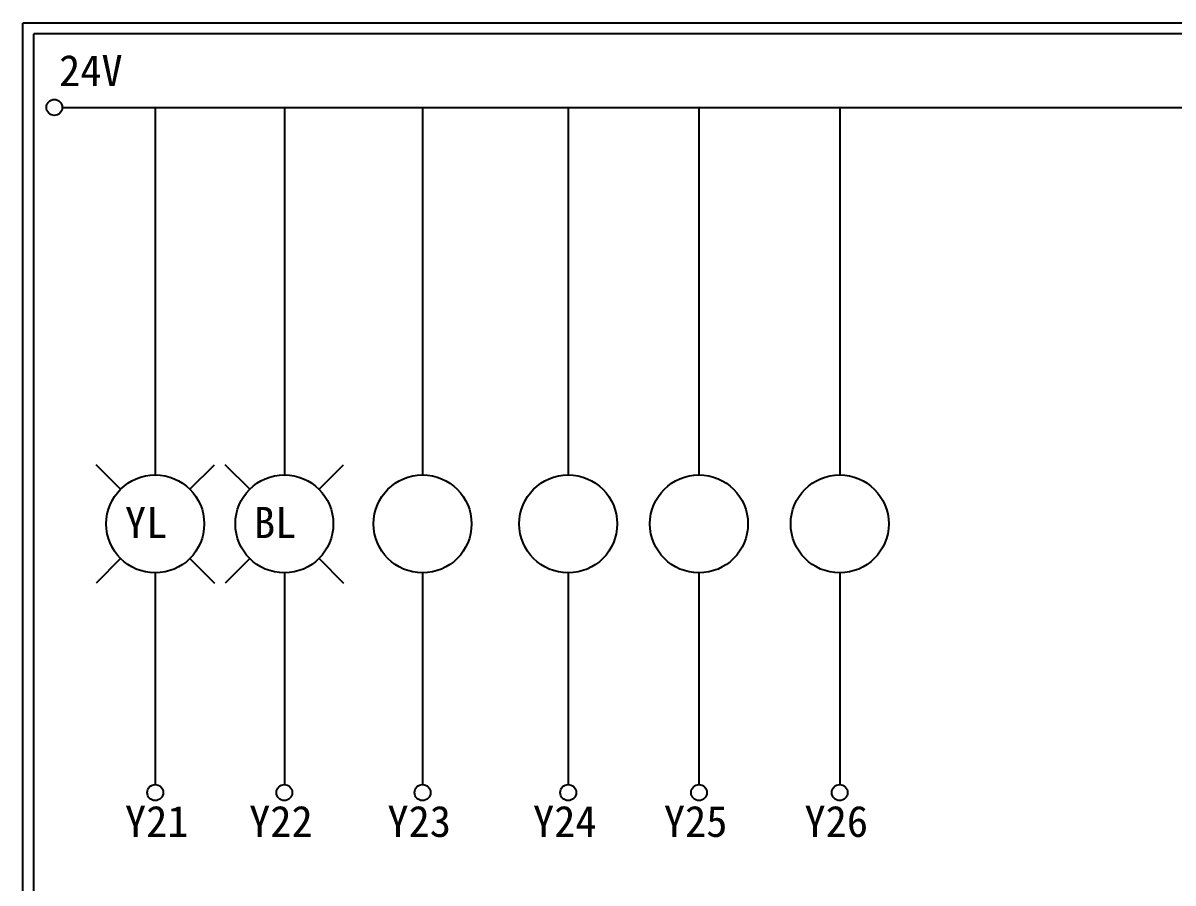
# Model space of a CAD drawing. Extents: x 926 to 1213, y 3 to 207.
# Drawn here: x 925.7 to 1058.6, y 107.6 to 207 of the extents above; entities that cross this region are included whole.
import ezdxf

# ---------------------------------------------------------------- set-up
doc = ezdxf.new("R2010")
doc.units = 0
doc.layers.get('0').update_dxf_attribs({"linetype": 'CONTINUOUS'})
doc.layers.add('圖框層', color=7, linetype='CONTINUOUS')
doc.layers.add('標尺寸層', color=3, linetype='CONTINUOUS')
doc.styles.add('STSL', font='KAIU.TTF')

msp = doc.modelspace()

# ---------------------------------------------------------------- linework, layer by layer
for p, q in [((937.02, 153.12), (934.19, 155.95)), ((945.03, 153.12), (947.86, 155.95)), ((951.94, 153.12), (949.11, 155.95)), ((959.95, 153.12), (962.78, 155.95)), ((937.02, 145.11), (934.19, 142.28)), ((945.03, 145.11), (947.86, 142.28)), ((951.94, 145.11), (949.11, 142.28)), ((959.95, 145.11), (962.78, 142.28))]:
    msp.add_line(p, q)
at = {"layer": '圖框層', "color": 7}
for p, q in [((1212.74, 206.97), (925.74, 206.97)), ((925.74, 3), (925.74, 206.97)), ((1211.49, 205.72), (926.99, 205.72)), ((926.99, 4.25), (926.99, 205.72))]:
    msp.add_line(p, q, dxfattribs=at)
at = {"layer": '標尺寸層', "color": 7}
for p, q in [((930.28, 197.22), (1207.88, 197.22)), ((941.02, 197.22), (941.02, 154.78)), ((955.94, 197.22), (955.94, 154.78)), ((971.91, 197.22), (971.91, 154.78)), ((988.74, 197.22), (988.74, 154.78)), ((1003.85, 197.22), (1003.85, 154.78)), ((1020.11, 197.22), (1020.11, 154.78)), ((941.02, 143.45), (941.02, 119)), ((955.94, 143.45), (955.94, 119)), ((971.91, 143.45), (971.91, 119)), ((988.74, 143.45), (988.74, 119)), ((1003.85, 143.45), (1003.85, 119)), ((1020.11, 143.45), (1020.11, 119))]:
    msp.add_line(p, q, dxfattribs=at)
for centre, radius in [((929.36, 197.22), 0.92), ((941.02, 149.12), 5.66), ((955.94, 149.12), 5.66), ((971.91, 149.12), 5.66), ((988.74, 149.12), 5.66), ((1003.85, 149.12), 5.66), ((1020.11, 149.12), 5.66), ((941.02, 118.08), 0.92), ((955.94, 118.08), 0.92), ((971.91, 118.08), 0.92), ((988.74, 118.08), 0.92), ((1003.85, 118.08), 0.92), ((1020.11, 118.08), 0.92)]:
    msp.add_circle(centre, radius, dxfattribs=at)

# ---------------------------------------------------------------- texts
at = {"layer": '圖框層', "color": 4, "style": 'STSL'}
for s, p in [('24V', (929.91, 199.68)), ('YL', (937.52, 147.48)), ('BL', (952.43, 147.48)), ('Y21', (937.52, 112.96)), ('Y22', (951.87, 112.96)), ('Y23', (967.85, 112.96)), ('Y24', (984.67, 112.96)), ('Y25', (999.79, 112.96)), ('Y26', (1016.04, 112.96))]:
    msp.add_text(s, height=3.6, dxfattribs=at).set_placement(p)

doc.saveas('drawing.dxf')
